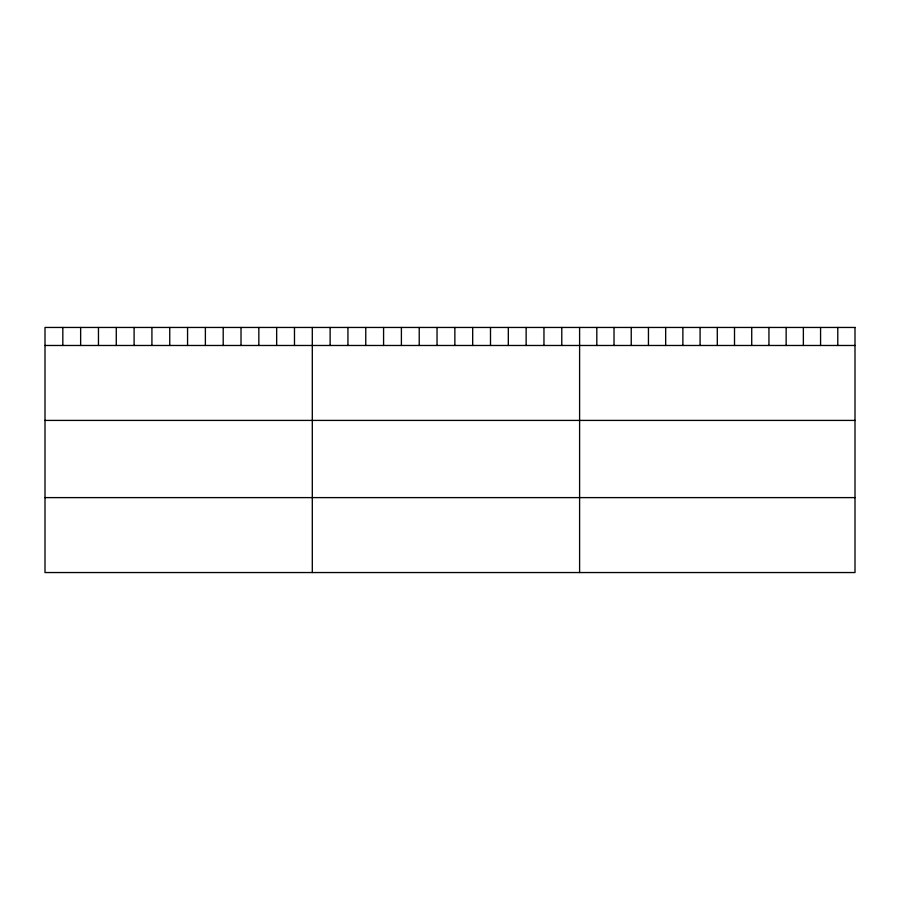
<?xml version="1.0" encoding="UTF-8"?>
<svg xmlns="http://www.w3.org/2000/svg" width="900" height="900" viewBox="0 0 900 900"><rect width="100%" height="100%" fill="white"/><g stroke="black" fill="none" stroke-linecap="round" stroke-linejoin="round"><path stroke-width="1.35" d="M45 345.476L855 345.476M45 420.412L855 420.412M45 497.61L855 497.61M837.788 327.454L837.788 345.476M820.575 327.454L820.575 345.476M803.363 327.454L803.363 345.476M786.15 327.454L786.15 345.476M768.938 327.454L768.938 345.476M751.725 327.454L751.725 345.476M734.512 327.454L734.512 345.476M717.3 327.454L717.3 345.476M700.087 327.454L700.087 345.476M682.875 327.454L682.875 345.476M665.663 327.454L665.663 345.476M648.45 327.454L648.45 345.476M631.238 327.454L631.238 345.476M614.025 327.454L614.025 345.476M596.812 327.454L596.812 345.476M579.6 327.454L579.6 572.546M561.78 327.454L561.78 345.476M543.96 327.454L543.96 345.476M526.14 327.454L526.14 345.476M508.32 327.454L508.32 345.476M490.5 327.454L490.5 345.476M472.68 327.454L472.68 345.476M454.86 327.454L454.86 345.476M437.04 327.454L437.04 345.476M419.22 327.454L419.22 345.476M401.4 327.454L401.4 345.476M383.58 327.454L383.58 345.476M365.76 327.454L365.76 345.476M347.94 327.454L347.94 345.476M330.12 327.454L330.12 345.476M312.3 327.454L312.3 572.546M294.48 327.454L294.48 345.476M276.66 327.454L276.66 345.476M258.84 327.454L258.84 345.476M241.02 327.454L241.02 345.476M223.2 327.454L223.2 345.476M205.38 327.454L205.38 345.476M187.56 327.454L187.56 345.476M169.74 327.454L169.74 345.476M151.92 327.454L151.92 345.476M134.1 327.454L134.1 345.476M116.28 327.454L116.28 345.476M98.46 327.454L98.46 345.476M80.64 327.454L80.64 345.476M62.82 327.454L62.82 345.476M855 327.454L45 327.454L45 572.546L855 572.546L855 327.454"/></g></svg>
